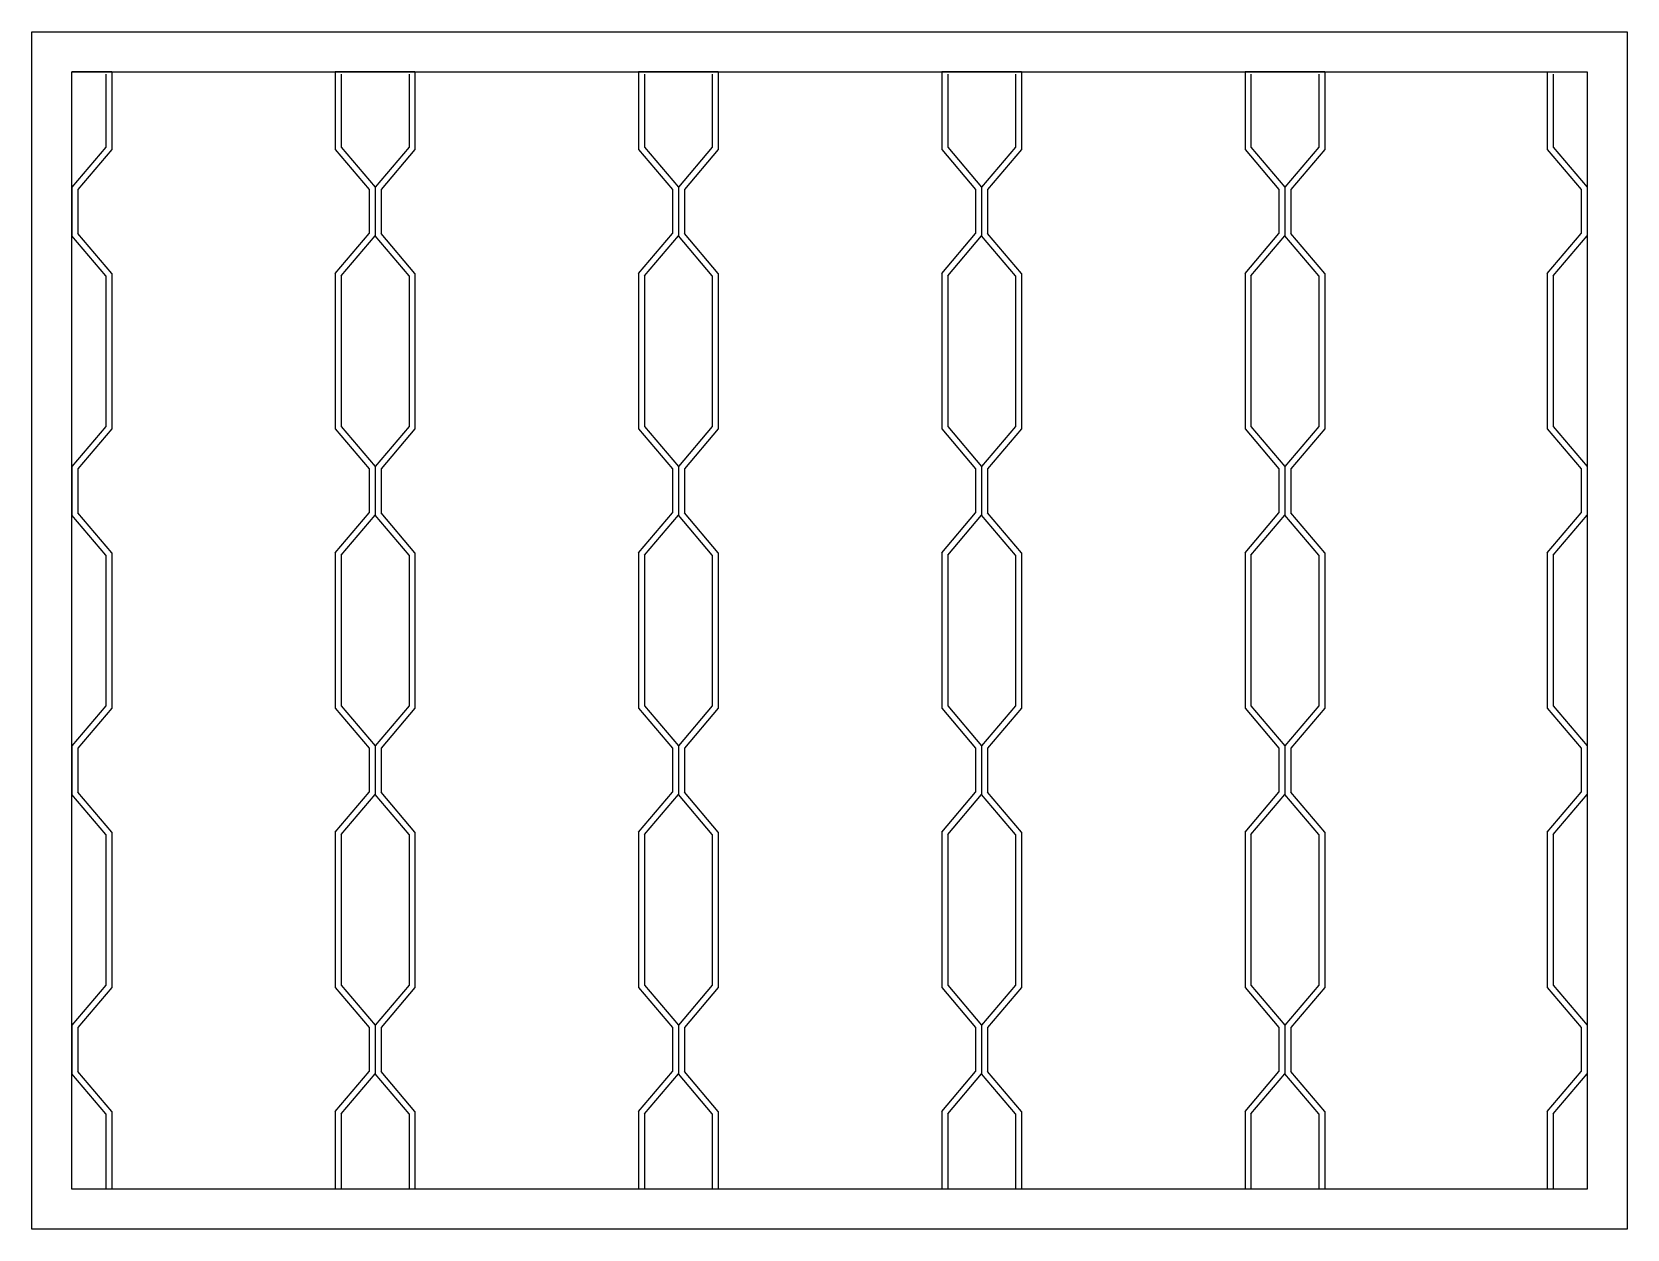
# Model space of a CAD drawing. Header units: millimetres. Extents: x 323.472 to 324.271, y 1320.912 to 1321.512.
import ezdxf

# ---------------------------------------------------------------- set-up
doc = ezdxf.new("R2010")
doc.units = ezdxf.units.MM
doc.header["$LTSCALE"] = 0.5
doc.layers.add('Gravia_Janelas', color=1, linetype='Continuous')

msp = doc.modelspace()

# ---------------------------------------------------------------- linework, layer by layer
at = {"layer": 'Gravia_Janelas'}
for p, q in [((323.47192, 1321.51231), (324.27142, 1321.51231)), ((323.47192, 1320.91231), (323.47192, 1321.51231)), ((324.27142, 1321.51231), (324.27142, 1320.91231)), ((323.49192, 1321.49231), (324.25142, 1321.49231)), ((323.49192, 1320.93231), (323.49192, 1321.49231)), ((323.51192, 1321.49231), (323.49192, 1321.49231)), ((323.50892, 1321.49107), (323.50892, 1321.45455)), ((323.51192, 1321.49231), (323.51192, 1321.45331)), ((323.66392, 1321.49231), (323.62392, 1321.49231)), ((323.62392, 1321.49231), (323.62392, 1321.45331)), ((323.62692, 1321.49107), (323.62692, 1321.45455)), ((323.66092, 1321.49107), (323.66092, 1321.45455)), ((323.66392, 1321.49231), (323.66392, 1321.45331)), ((323.81592, 1321.49231), (323.77592, 1321.49231)), ((323.77592, 1321.49231), (323.77592, 1321.45331)), ((323.77892, 1321.49107), (323.77892, 1321.45455)), ((323.81292, 1321.49107), (323.81292, 1321.45455)), ((323.81592, 1321.49231), (323.81592, 1321.45331)), ((323.96792, 1321.49231), (323.92792, 1321.49231)), ((323.92792, 1321.49231), (323.92792, 1321.45331)), ((323.93092, 1321.49107), (323.93092, 1321.45455)), ((323.96492, 1321.49107), (323.96492, 1321.45455)), ((323.96792, 1321.49231), (323.96792, 1321.45331)), ((324.11992, 1321.49231), (324.07992, 1321.49231)), ((324.07992, 1321.49231), (324.07992, 1321.45331)), ((324.08292, 1321.49107), (324.08292, 1321.45455)), ((324.11692, 1321.49107), (324.11692, 1321.45455)), ((324.11992, 1321.49231), (324.11992, 1321.45331)), ((324.23142, 1321.49231), (324.25142, 1321.49231)), ((324.23142, 1321.49231), (324.23142, 1321.45331)), ((324.23442, 1321.49107), (324.23442, 1321.45455)), ((324.25142, 1321.49231), (324.25142, 1320.93231)), ((323.50892, 1321.45455), (323.49192, 1321.43455)), ((323.62692, 1321.45455), (323.64392, 1321.43455)), ((323.66092, 1321.45455), (323.64392, 1321.43455)), ((323.77892, 1321.45455), (323.79592, 1321.43455)), ((323.81292, 1321.45455), (323.79592, 1321.43455)), ((323.93092, 1321.45455), (323.94792, 1321.43455)), ((323.96492, 1321.45455), (323.94792, 1321.43455)), ((324.08292, 1321.45455), (324.09992, 1321.43455)), ((324.11692, 1321.45455), (324.09992, 1321.43455)), ((324.23442, 1321.45455), (324.25142, 1321.43455)), ((323.51192, 1321.45331), (323.49492, 1321.43331)), ((323.62392, 1321.45331), (323.64092, 1321.43331)), ((323.66392, 1321.45331), (323.64692, 1321.43331)), ((323.77592, 1321.45331), (323.79292, 1321.43331)), ((323.81592, 1321.45331), (323.79892, 1321.43331)), ((323.92792, 1321.45331), (323.94492, 1321.43331)), ((323.96792, 1321.45331), (323.95092, 1321.43331)), ((324.07992, 1321.45331), (324.09692, 1321.43331)), ((324.11992, 1321.45331), (324.10292, 1321.43331)), ((324.23142, 1321.45331), (324.24842, 1321.43331)), ((323.49192, 1321.43455), (323.49192, 1321.42231)), ((323.49192, 1321.43455), (323.49192, 1321.42231)), ((323.49492, 1321.43331), (323.49492, 1321.42231)), ((323.64092, 1321.43331), (323.64092, 1321.42231)), ((323.64392, 1321.43455), (323.64392, 1321.42231)), ((323.64392, 1321.43455), (323.64392, 1321.42231)), ((323.64692, 1321.43331), (323.64692, 1321.42231)), ((323.79292, 1321.43331), (323.79292, 1321.42231)), ((323.79592, 1321.43455), (323.79592, 1321.42231)), ((323.79592, 1321.43455), (323.79592, 1321.42231)), ((323.79892, 1321.43331), (323.79892, 1321.42231)), ((323.94492, 1321.43331), (323.94492, 1321.42231)), ((323.94792, 1321.43455), (323.94792, 1321.42231)), ((323.94792, 1321.43455), (323.94792, 1321.42231)), ((323.95092, 1321.43331), (323.95092, 1321.42231)), ((324.09692, 1321.43331), (324.09692, 1321.42231)), ((324.09992, 1321.43455), (324.09992, 1321.42231)), ((324.09992, 1321.43455), (324.09992, 1321.42231)), ((324.10292, 1321.43331), (324.10292, 1321.42231)), ((324.24842, 1321.43331), (324.24842, 1321.42231)), ((324.25142, 1321.43455), (324.25142, 1321.42231)), ((324.25142, 1321.43455), (324.25142, 1321.42231)), ((323.49192, 1321.42231), (323.49192, 1321.41007)), ((323.49192, 1321.42231), (323.49192, 1321.41007)), ((323.49492, 1321.42231), (323.49492, 1321.41131)), ((323.64092, 1321.42231), (323.64092, 1321.41131)), ((323.64392, 1321.42231), (323.64392, 1321.41007)), ((323.64392, 1321.42231), (323.64392, 1321.41007)), ((323.64692, 1321.42231), (323.64692, 1321.41131)), ((323.79292, 1321.42231), (323.79292, 1321.41131)), ((323.79592, 1321.42231), (323.79592, 1321.41007)), ((323.79592, 1321.42231), (323.79592, 1321.41007)), ((323.79892, 1321.42231), (323.79892, 1321.41131)), ((323.94492, 1321.42231), (323.94492, 1321.41131)), ((323.94792, 1321.42231), (323.94792, 1321.41007)), ((323.94792, 1321.42231), (323.94792, 1321.41007)), ((323.95092, 1321.42231), (323.95092, 1321.41131)), ((324.09692, 1321.42231), (324.09692, 1321.41131)), ((324.09992, 1321.42231), (324.09992, 1321.41007)), ((324.09992, 1321.42231), (324.09992, 1321.41007)), ((324.10292, 1321.42231), (324.10292, 1321.41131)), ((324.24842, 1321.42231), (324.24842, 1321.41131)), ((324.25142, 1321.42231), (324.25142, 1321.41007)), ((324.25142, 1321.42231), (324.25142, 1321.41007)), ((323.50892, 1321.39007), (323.49192, 1321.41007)), ((323.51192, 1321.39131), (323.49492, 1321.41131)), ((323.62392, 1321.39131), (323.64092, 1321.41131)), ((323.62692, 1321.39007), (323.64392, 1321.41007)), ((323.66092, 1321.39007), (323.64392, 1321.41007)), ((323.66392, 1321.39131), (323.64692, 1321.41131)), ((323.77592, 1321.39131), (323.79292, 1321.41131)), ((323.77892, 1321.39007), (323.79592, 1321.41007)), ((323.81292, 1321.39007), (323.79592, 1321.41007)), ((323.81592, 1321.39131), (323.79892, 1321.41131)), ((323.92792, 1321.39131), (323.94492, 1321.41131)), ((323.93092, 1321.39007), (323.94792, 1321.41007)), ((323.96492, 1321.39007), (323.94792, 1321.41007)), ((323.96792, 1321.39131), (323.95092, 1321.41131)), ((324.07992, 1321.39131), (324.09692, 1321.41131)), ((324.08292, 1321.39007), (324.09992, 1321.41007)), ((324.11692, 1321.39007), (324.09992, 1321.41007)), ((324.11992, 1321.39131), (324.10292, 1321.41131)), ((324.23142, 1321.39131), (324.24842, 1321.41131)), ((324.23442, 1321.39007), (324.25142, 1321.41007)), ((323.50892, 1321.39007), (323.50892, 1321.31455)), ((323.51192, 1321.39131), (323.51192, 1321.31331)), ((323.62392, 1321.39131), (323.62392, 1321.31331)), ((323.62692, 1321.39007), (323.62692, 1321.31455)), ((323.66092, 1321.39007), (323.66092, 1321.31455)), ((323.66392, 1321.39131), (323.66392, 1321.31331)), ((323.77592, 1321.39131), (323.77592, 1321.31331)), ((323.77892, 1321.39007), (323.77892, 1321.31455)), ((323.81292, 1321.39007), (323.81292, 1321.31455)), ((323.81592, 1321.39131), (323.81592, 1321.31331)), ((323.92792, 1321.39131), (323.92792, 1321.31331)), ((323.93092, 1321.39007), (323.93092, 1321.31455)), ((323.96492, 1321.39007), (323.96492, 1321.31455)), ((323.96792, 1321.39131), (323.96792, 1321.31331)), ((324.07992, 1321.39131), (324.07992, 1321.31331)), ((324.08292, 1321.39007), (324.08292, 1321.31455)), ((324.11692, 1321.39007), (324.11692, 1321.31455)), ((324.11992, 1321.39131), (324.11992, 1321.31331)), ((324.23142, 1321.39131), (324.23142, 1321.31331)), ((324.23442, 1321.39007), (324.23442, 1321.31455)), ((323.50892, 1321.31455), (323.49192, 1321.29455)), ((323.51192, 1321.31331), (323.49492, 1321.29331)), ((323.62392, 1321.31331), (323.64092, 1321.29331)), ((323.62692, 1321.31455), (323.64392, 1321.29455)), ((323.66092, 1321.31455), (323.64392, 1321.29455)), ((323.66392, 1321.31331), (323.64692, 1321.29331)), ((323.77592, 1321.31331), (323.79292, 1321.29331)), ((323.77892, 1321.31455), (323.79592, 1321.29455)), ((323.81292, 1321.31455), (323.79592, 1321.29455)), ((323.81592, 1321.31331), (323.79892, 1321.29331)), ((323.92792, 1321.31331), (323.94492, 1321.29331)), ((323.93092, 1321.31455), (323.94792, 1321.29455)), ((323.96492, 1321.31455), (323.94792, 1321.29455)), ((323.96792, 1321.31331), (323.95092, 1321.29331)), ((324.07992, 1321.31331), (324.09692, 1321.29331)), ((324.08292, 1321.31455), (324.09992, 1321.29455)), ((324.11692, 1321.31455), (324.09992, 1321.29455)), ((324.11992, 1321.31331), (324.10292, 1321.29331)), ((324.23142, 1321.31331), (324.24842, 1321.29331)), ((324.23442, 1321.31455), (324.25142, 1321.29455)), ((323.49192, 1321.29455), (323.49192, 1321.28231)), ((323.49192, 1321.29455), (323.49192, 1321.28231)), ((323.64392, 1321.29455), (323.64392, 1321.28231)), ((323.64392, 1321.29455), (323.64392, 1321.28231)), ((323.79592, 1321.29455), (323.79592, 1321.28231)), ((323.79592, 1321.29455), (323.79592, 1321.28231)), ((323.94792, 1321.29455), (323.94792, 1321.28231)), ((323.94792, 1321.29455), (323.94792, 1321.28231)), ((324.09992, 1321.29455), (324.09992, 1321.28231)), ((324.09992, 1321.29455), (324.09992, 1321.28231)), ((324.25142, 1321.29455), (324.25142, 1321.28231)), ((324.25142, 1321.29455), (324.25142, 1321.28231)), ((323.49492, 1321.29331), (323.49492, 1321.28231)), ((323.64092, 1321.29331), (323.64092, 1321.28231)), ((323.64692, 1321.29331), (323.64692, 1321.28231)), ((323.79292, 1321.29331), (323.79292, 1321.28231)), ((323.79892, 1321.29331), (323.79892, 1321.28231)), ((323.94492, 1321.29331), (323.94492, 1321.28231)), ((323.95092, 1321.29331), (323.95092, 1321.28231)), ((324.09692, 1321.29331), (324.09692, 1321.28231)), ((324.10292, 1321.29331), (324.10292, 1321.28231)), ((324.24842, 1321.29331), (324.24842, 1321.28231)), ((323.49192, 1321.28231), (323.49192, 1321.27007)), ((323.49192, 1321.28231), (323.49192, 1321.27007)), ((323.49492, 1321.28231), (323.49492, 1321.27131)), ((323.64092, 1321.28231), (323.64092, 1321.27131)), ((323.64392, 1321.28231), (323.64392, 1321.27007)), ((323.64392, 1321.28231), (323.64392, 1321.27007)), ((323.64692, 1321.28231), (323.64692, 1321.27131)), ((323.79292, 1321.28231), (323.79292, 1321.27131)), ((323.79592, 1321.28231), (323.79592, 1321.27007)), ((323.79592, 1321.28231), (323.79592, 1321.27007)), ((323.79892, 1321.28231), (323.79892, 1321.27131)), ((323.94492, 1321.28231), (323.94492, 1321.27131)), ((323.94792, 1321.28231), (323.94792, 1321.27007)), ((323.94792, 1321.28231), (323.94792, 1321.27007)), ((323.95092, 1321.28231), (323.95092, 1321.27131)), ((324.09692, 1321.28231), (324.09692, 1321.27131)), ((324.09992, 1321.28231), (324.09992, 1321.27007)), ((324.09992, 1321.28231), (324.09992, 1321.27007)), ((324.10292, 1321.28231), (324.10292, 1321.27131)), ((324.24842, 1321.28231), (324.24842, 1321.27131)), ((324.25142, 1321.28231), (324.25142, 1321.27007)), ((324.25142, 1321.28231), (324.25142, 1321.27007)), ((323.50892, 1321.25007), (323.49192, 1321.27007)), ((323.51192, 1321.25131), (323.49492, 1321.27131)), ((323.62392, 1321.25131), (323.64092, 1321.27131)), ((323.62692, 1321.25007), (323.64392, 1321.27007)), ((323.66092, 1321.25007), (323.64392, 1321.27007)), ((323.66392, 1321.25131), (323.64692, 1321.27131)), ((323.77592, 1321.25131), (323.79292, 1321.27131)), ((323.77892, 1321.25007), (323.79592, 1321.27007)), ((323.81292, 1321.25007), (323.79592, 1321.27007)), ((323.81592, 1321.25131), (323.79892, 1321.27131)), ((323.92792, 1321.25131), (323.94492, 1321.27131)), ((323.93092, 1321.25007), (323.94792, 1321.27007)), ((323.96492, 1321.25007), (323.94792, 1321.27007)), ((323.96792, 1321.25131), (323.95092, 1321.27131)), ((324.07992, 1321.25131), (324.09692, 1321.27131)), ((324.08292, 1321.25007), (324.09992, 1321.27007)), ((324.11692, 1321.25007), (324.09992, 1321.27007)), ((324.11992, 1321.25131), (324.10292, 1321.27131)), ((324.23142, 1321.25131), (324.24842, 1321.27131)), ((324.23442, 1321.25007), (324.25142, 1321.27007)), ((323.50892, 1321.25007), (323.50892, 1321.17455)), ((323.51192, 1321.25131), (323.51192, 1321.17331)), ((323.62392, 1321.25131), (323.62392, 1321.17331)), ((323.62692, 1321.25007), (323.62692, 1321.17455)), ((323.66092, 1321.25007), (323.66092, 1321.17455)), ((323.66392, 1321.25131), (323.66392, 1321.17331)), ((323.77592, 1321.25131), (323.77592, 1321.17331)), ((323.77892, 1321.25007), (323.77892, 1321.17455)), ((323.81292, 1321.25007), (323.81292, 1321.17455)), ((323.81592, 1321.25131), (323.81592, 1321.17331)), ((323.92792, 1321.25131), (323.92792, 1321.17331)), ((323.93092, 1321.25007), (323.93092, 1321.17455)), ((323.96492, 1321.25007), (323.96492, 1321.17455)), ((323.96792, 1321.25131), (323.96792, 1321.17331)), ((324.07992, 1321.25131), (324.07992, 1321.17331)), ((324.08292, 1321.25007), (324.08292, 1321.17455)), ((324.11692, 1321.25007), (324.11692, 1321.17455)), ((324.11992, 1321.25131), (324.11992, 1321.17331)), ((324.23142, 1321.25131), (324.23142, 1321.17331)), ((324.23442, 1321.25007), (324.23442, 1321.17455)), ((323.50892, 1321.17455), (323.49192, 1321.15455)), ((323.62692, 1321.17455), (323.64392, 1321.15455)), ((323.66092, 1321.17455), (323.64392, 1321.15455)), ((323.77892, 1321.17455), (323.79592, 1321.15455)), ((323.81292, 1321.17455), (323.79592, 1321.15455)), ((323.93092, 1321.17455), (323.94792, 1321.15455)), ((323.96492, 1321.17455), (323.94792, 1321.15455)), ((324.08292, 1321.17455), (324.09992, 1321.15455)), ((324.11692, 1321.17455), (324.09992, 1321.15455)), ((324.23442, 1321.17455), (324.25142, 1321.15455)), ((323.51192, 1321.17331), (323.49492, 1321.15331)), ((323.62392, 1321.17331), (323.64092, 1321.15331)), ((323.66392, 1321.17331), (323.64692, 1321.15331)), ((323.77592, 1321.17331), (323.79292, 1321.15331)), ((323.81592, 1321.17331), (323.79892, 1321.15331)), ((323.92792, 1321.17331), (323.94492, 1321.15331)), ((323.96792, 1321.17331), (323.95092, 1321.15331)), ((324.07992, 1321.17331), (324.09692, 1321.15331)), ((324.11992, 1321.17331), (324.10292, 1321.15331)), ((324.23142, 1321.17331), (324.24842, 1321.15331)), ((323.49192, 1321.15455), (323.49192, 1321.14231)), ((323.49192, 1321.15455), (323.49192, 1321.14231)), ((323.49492, 1321.15331), (323.49492, 1321.14231)), ((323.64092, 1321.15331), (323.64092, 1321.14231)), ((323.64392, 1321.15455), (323.64392, 1321.14231)), ((323.64392, 1321.15455), (323.64392, 1321.14231)), ((323.64692, 1321.15331), (323.64692, 1321.14231)), ((323.79292, 1321.15331), (323.79292, 1321.14231)), ((323.79592, 1321.15455), (323.79592, 1321.14231)), ((323.79592, 1321.15455), (323.79592, 1321.14231)), ((323.79892, 1321.15331), (323.79892, 1321.14231)), ((323.94492, 1321.15331), (323.94492, 1321.14231)), ((323.94792, 1321.15455), (323.94792, 1321.14231)), ((323.94792, 1321.15455), (323.94792, 1321.14231)), ((323.95092, 1321.15331), (323.95092, 1321.14231)), ((324.09692, 1321.15331), (324.09692, 1321.14231)), ((324.09992, 1321.15455), (324.09992, 1321.14231)), ((324.09992, 1321.15455), (324.09992, 1321.14231)), ((324.10292, 1321.15331), (324.10292, 1321.14231)), ((324.24842, 1321.15331), (324.24842, 1321.14231)), ((324.25142, 1321.15455), (324.25142, 1321.14231)), ((324.25142, 1321.15455), (324.25142, 1321.14231)), ((323.49192, 1321.14231), (323.49192, 1321.13007)), ((323.49192, 1321.14231), (323.49192, 1321.13007)), ((323.49492, 1321.14231), (323.49492, 1321.13131)), ((323.64092, 1321.14231), (323.64092, 1321.13131)), ((323.64392, 1321.14231), (323.64392, 1321.13007)), ((323.64392, 1321.14231), (323.64392, 1321.13007)), ((323.64692, 1321.14231), (323.64692, 1321.13131)), ((323.79292, 1321.14231), (323.79292, 1321.13131)), ((323.79592, 1321.14231), (323.79592, 1321.13007)), ((323.79592, 1321.14231), (323.79592, 1321.13007)), ((323.79892, 1321.14231), (323.79892, 1321.13131)), ((323.94492, 1321.14231), (323.94492, 1321.13131)), ((323.94792, 1321.14231), (323.94792, 1321.13007)), ((323.94792, 1321.14231), (323.94792, 1321.13007)), ((323.95092, 1321.14231), (323.95092, 1321.13131)), ((324.09692, 1321.14231), (324.09692, 1321.13131)), ((324.09992, 1321.14231), (324.09992, 1321.13007)), ((324.09992, 1321.14231), (324.09992, 1321.13007)), ((324.10292, 1321.14231), (324.10292, 1321.13131)), ((324.24842, 1321.14231), (324.24842, 1321.13131)), ((324.25142, 1321.14231), (324.25142, 1321.13007)), ((324.25142, 1321.14231), (324.25142, 1321.13007)), ((323.50892, 1321.11007), (323.49192, 1321.13007)), ((323.51192, 1321.11131), (323.49492, 1321.13131)), ((323.62392, 1321.11131), (323.64092, 1321.13131)), ((323.62692, 1321.11007), (323.64392, 1321.13007)), ((323.66092, 1321.11007), (323.64392, 1321.13007)), ((323.66392, 1321.11131), (323.64692, 1321.13131)), ((323.77592, 1321.11131), (323.79292, 1321.13131)), ((323.77892, 1321.11007), (323.79592, 1321.13007)), ((323.81292, 1321.11007), (323.79592, 1321.13007)), ((323.81592, 1321.11131), (323.79892, 1321.13131)), ((323.92792, 1321.11131), (323.94492, 1321.13131)), ((323.93092, 1321.11007), (323.94792, 1321.13007)), ((323.96492, 1321.11007), (323.94792, 1321.13007)), ((323.96792, 1321.11131), (323.95092, 1321.13131)), ((324.07992, 1321.11131), (324.09692, 1321.13131)), ((324.08292, 1321.11007), (324.09992, 1321.13007)), ((324.11692, 1321.11007), (324.09992, 1321.13007)), ((324.11992, 1321.11131), (324.10292, 1321.13131)), ((324.23142, 1321.11131), (324.24842, 1321.13131)), ((324.23442, 1321.11007), (324.25142, 1321.13007)), ((323.50892, 1321.11007), (323.50892, 1321.03455)), ((323.51192, 1321.11131), (323.51192, 1321.03331)), ((323.62392, 1321.11131), (323.62392, 1321.03331)), ((323.62692, 1321.11007), (323.62692, 1321.03455)), ((323.66092, 1321.11007), (323.66092, 1321.03455)), ((323.66392, 1321.11131), (323.66392, 1321.03331)), ((323.77592, 1321.11131), (323.77592, 1321.03331)), ((323.77892, 1321.11007), (323.77892, 1321.03455)), ((323.81292, 1321.11007), (323.81292, 1321.03455)), ((323.81592, 1321.11131), (323.81592, 1321.03331)), ((323.92792, 1321.11131), (323.92792, 1321.03331)), ((323.93092, 1321.11007), (323.93092, 1321.03455)), ((323.96492, 1321.11007), (323.96492, 1321.03455)), ((323.96792, 1321.11131), (323.96792, 1321.03331)), ((324.07992, 1321.11131), (324.07992, 1321.03331)), ((324.08292, 1321.11007), (324.08292, 1321.03455)), ((324.11692, 1321.11007), (324.11692, 1321.03455)), ((324.11992, 1321.11131), (324.11992, 1321.03331)), ((324.23142, 1321.11131), (324.23142, 1321.03331)), ((324.23442, 1321.11007), (324.23442, 1321.03455)), ((323.50892, 1321.03455), (323.49192, 1321.01455)), ((323.51192, 1321.03331), (323.49492, 1321.01331)), ((323.62392, 1321.03331), (323.64092, 1321.01331)), ((323.62692, 1321.03455), (323.64392, 1321.01455)), ((323.66092, 1321.03455), (323.64392, 1321.01455)), ((323.66392, 1321.03331), (323.64692, 1321.01331)), ((323.77592, 1321.03331), (323.79292, 1321.01331)), ((323.77892, 1321.03455), (323.79592, 1321.01455)), ((323.81292, 1321.03455), (323.79592, 1321.01455)), ((323.81592, 1321.03331), (323.79892, 1321.01331)), ((323.92792, 1321.03331), (323.94492, 1321.01331)), ((323.93092, 1321.03455), (323.94792, 1321.01455)), ((323.96492, 1321.03455), (323.94792, 1321.01455)), ((323.96792, 1321.03331), (323.95092, 1321.01331)), ((324.07992, 1321.03331), (324.09692, 1321.01331)), ((324.08292, 1321.03455), (324.09992, 1321.01455)), ((324.11692, 1321.03455), (324.09992, 1321.01455)), ((324.11992, 1321.03331), (324.10292, 1321.01331)), ((324.23142, 1321.03331), (324.24842, 1321.01331)), ((324.23442, 1321.03455), (324.25142, 1321.01455)), ((323.49192, 1321.01455), (323.49192, 1321.00231)), ((323.49192, 1321.01455), (323.49192, 1321.00231)), ((323.64392, 1321.01455), (323.64392, 1321.00231)), ((323.64392, 1321.01455), (323.64392, 1321.00231)), ((323.79592, 1321.01455), (323.79592, 1321.00231)), ((323.79592, 1321.01455), (323.79592, 1321.00231)), ((323.94792, 1321.01455), (323.94792, 1321.00231)), ((323.94792, 1321.01455), (323.94792, 1321.00231)), ((324.09992, 1321.01455), (324.09992, 1321.00231)), ((324.09992, 1321.01455), (324.09992, 1321.00231)), ((324.25142, 1321.01455), (324.25142, 1321.00231)), ((324.25142, 1321.01455), (324.25142, 1321.00231)), ((323.49492, 1321.01331), (323.49492, 1321.00231)), ((323.64092, 1321.01331), (323.64092, 1321.00231)), ((323.64692, 1321.01331), (323.64692, 1321.00231)), ((323.79292, 1321.01331), (323.79292, 1321.00231)), ((323.79892, 1321.01331), (323.79892, 1321.00231)), ((323.94492, 1321.01331), (323.94492, 1321.00231)), ((323.95092, 1321.01331), (323.95092, 1321.00231)), ((324.09692, 1321.01331), (324.09692, 1321.00231)), ((324.10292, 1321.01331), (324.10292, 1321.00231)), ((324.24842, 1321.01331), (324.24842, 1321.00231)), ((323.49192, 1321.00231), (323.49192, 1320.99007)), ((323.49192, 1321.00231), (323.49192, 1320.99007)), ((323.49492, 1321.00231), (323.49492, 1320.99131)), ((323.64092, 1321.00231), (323.64092, 1320.99131)), ((323.64392, 1321.00231), (323.64392, 1320.99007)), ((323.64392, 1321.00231), (323.64392, 1320.99007)), ((323.64692, 1321.00231), (323.64692, 1320.99131)), ((323.79292, 1321.00231), (323.79292, 1320.99131)), ((323.79592, 1321.00231), (323.79592, 1320.99007)), ((323.79592, 1321.00231), (323.79592, 1320.99007)), ((323.79892, 1321.00231), (323.79892, 1320.99131)), ((323.94492, 1321.00231), (323.94492, 1320.99131)), ((323.94792, 1321.00231), (323.94792, 1320.99007)), ((323.94792, 1321.00231), (323.94792, 1320.99007)), ((323.95092, 1321.00231), (323.95092, 1320.99131)), ((324.09692, 1321.00231), (324.09692, 1320.99131)), ((324.09992, 1321.00231), (324.09992, 1320.99007)), ((324.09992, 1321.00231), (324.09992, 1320.99007)), ((324.10292, 1321.00231), (324.10292, 1320.99131)), ((324.24842, 1321.00231), (324.24842, 1320.99131)), ((324.25142, 1321.00231), (324.25142, 1320.99007)), ((324.25142, 1321.00231), (324.25142, 1320.99007)), ((323.50892, 1320.97007), (323.49192, 1320.99007)), ((323.51192, 1320.97131), (323.49492, 1320.99131)), ((323.62392, 1320.97131), (323.64092, 1320.99131)), ((323.62692, 1320.97007), (323.64392, 1320.99007)), ((323.66092, 1320.97007), (323.64392, 1320.99007)), ((323.66392, 1320.97131), (323.64692, 1320.99131)), ((323.77592, 1320.97131), (323.79292, 1320.99131)), ((323.77892, 1320.97007), (323.79592, 1320.99007)), ((323.81292, 1320.97007), (323.79592, 1320.99007)), ((323.81592, 1320.97131), (323.79892, 1320.99131)), ((323.92792, 1320.97131), (323.94492, 1320.99131)), ((323.93092, 1320.97007), (323.94792, 1320.99007)), ((323.96492, 1320.97007), (323.94792, 1320.99007)), ((323.96792, 1320.97131), (323.95092, 1320.99131)), ((324.07992, 1320.97131), (324.09692, 1320.99131)), ((324.08292, 1320.97007), (324.09992, 1320.99007)), ((324.11692, 1320.97007), (324.09992, 1320.99007)), ((324.11992, 1320.97131), (324.10292, 1320.99131)), ((324.23142, 1320.97131), (324.24842, 1320.99131)), ((324.23442, 1320.97007), (324.25142, 1320.99007)), ((323.50892, 1320.97007), (323.50892, 1320.93231)), ((323.51192, 1320.97131), (323.51192, 1320.93231)), ((323.62392, 1320.97131), (323.62392, 1320.93231)), ((323.62692, 1320.97007), (323.62692, 1320.93231)), ((323.66092, 1320.97007), (323.66092, 1320.93231)), ((323.66392, 1320.97131), (323.66392, 1320.93231)), ((323.77592, 1320.97131), (323.77592, 1320.93231)), ((323.77892, 1320.97007), (323.77892, 1320.93231)), ((323.81292, 1320.97007), (323.81292, 1320.93231)), ((323.81592, 1320.97131), (323.81592, 1320.93231)), ((323.92792, 1320.97131), (323.92792, 1320.93231)), ((323.93092, 1320.97007), (323.93092, 1320.93231)), ((323.96492, 1320.97007), (323.96492, 1320.93231)), ((323.96792, 1320.97131), (323.96792, 1320.93231)), ((324.07992, 1320.97131), (324.07992, 1320.93231)), ((324.08292, 1320.97007), (324.08292, 1320.93231)), ((324.11692, 1320.97007), (324.11692, 1320.93231)), ((324.11992, 1320.97131), (324.11992, 1320.93231)), ((324.23142, 1320.97131), (324.23142, 1320.93231)), ((324.23442, 1320.97007), (324.23442, 1320.93231)), ((324.25142, 1320.93231), (323.49192, 1320.93231)), ((324.27142, 1320.91231), (323.47192, 1320.91231))]:
    msp.add_line(p, q, dxfattribs=at)
at = {"layer": 'Gravia_Janelas', "color": 2}
msp.add_lwpolyline([(323.47192, 1321.51231), (324.27142, 1321.51231), (324.27142, 1320.91231), (323.47192, 1320.91231)], close=True, dxfattribs=at)

doc.saveas('drawing.dxf')
